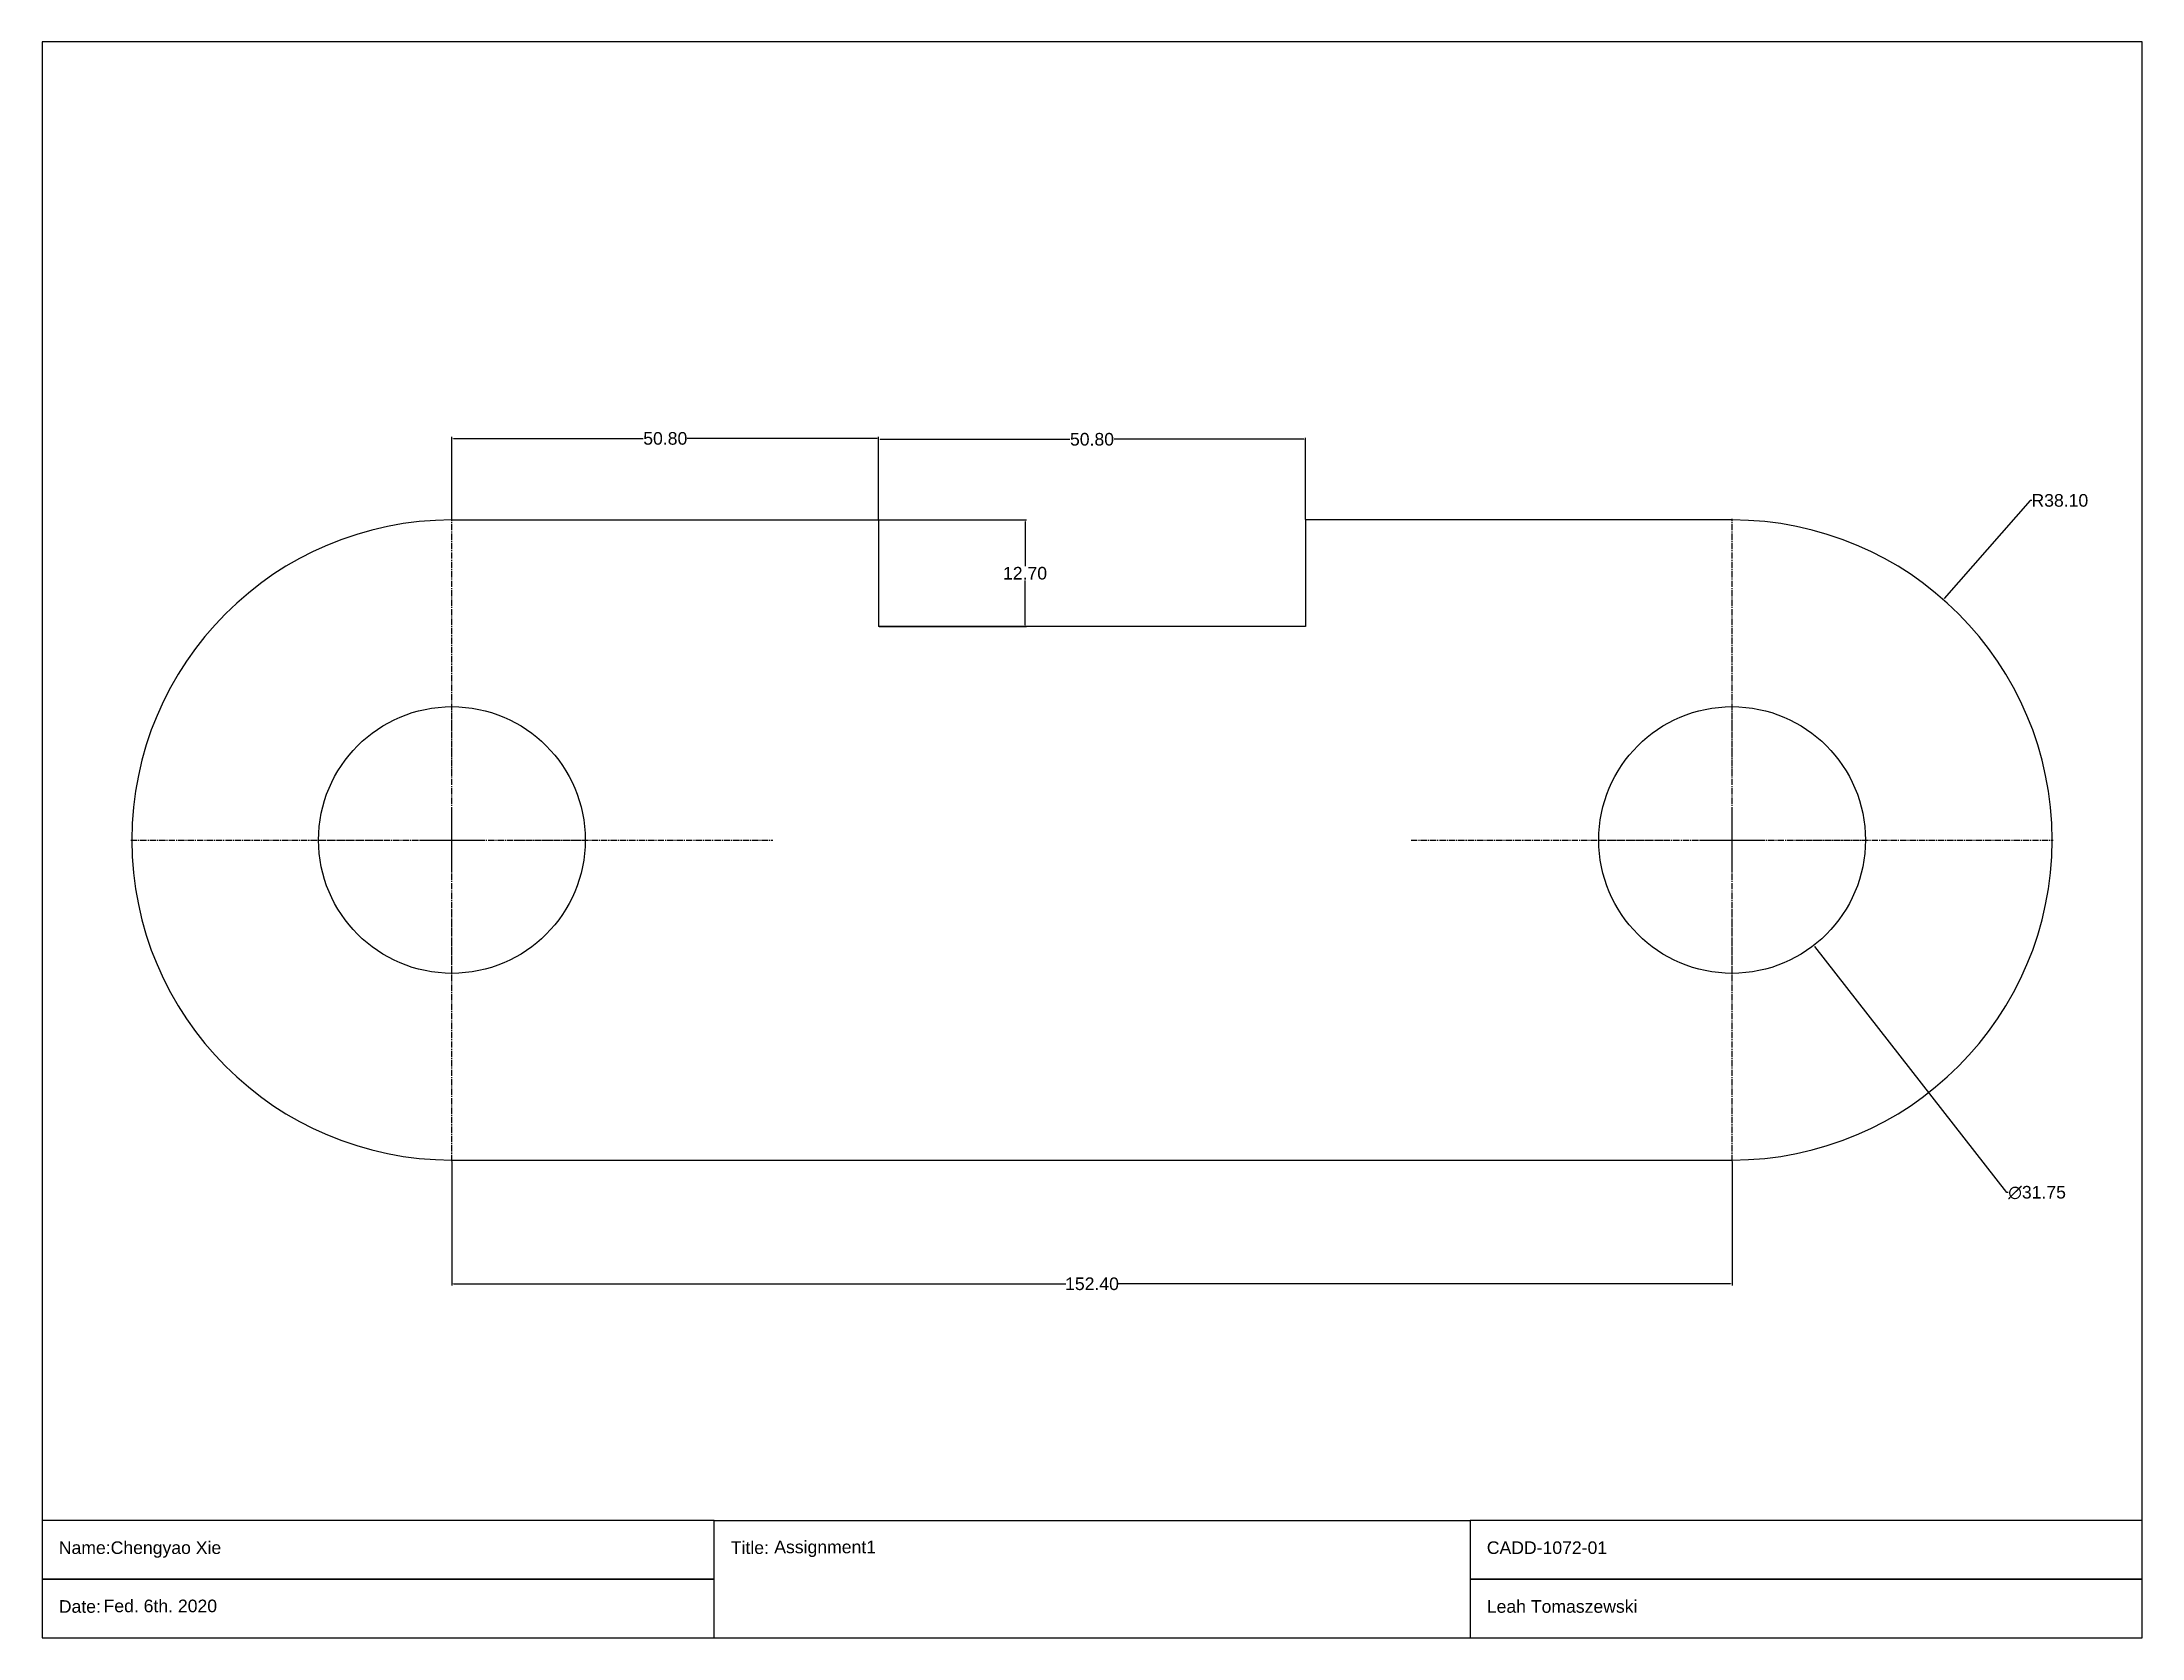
# Model space of a CAD drawing. Header units: millimetres. Extents: x 0 to 250, y 0 to 190.
import ezdxf

# ---------------------------------------------------------------- set-up
doc = ezdxf.new("R2010")
doc.units = ezdxf.units.MM
doc.header["$MEASUREMENT"] = 0
doc.linetypes.add('CENTER2', pattern=[1.125, 0.75, -0.125, 0.125, -0.125])
doc.styles.get("Standard").update_dxf_attribs({"font": 'arial.ttf'})
doc.dimstyles.get("Standard").update_dxf_attribs({"dimtxt": 1.5, "dimasz": 0.18, "dimexe": 0.18, "dimexo": 0.0625, "dimgap": 0.09, "dimtad": 0, "dimtih": 1, "dimtoh": 1, "dimzin": 0, "dimdsep": 46, "dimtxsty": 'Standard', "dimcen": 0.09, "dimadec": 0, "dimazin": 0, "dimtfac": 1, "dimtofl": 0, "dimtmove": 0, "dimatfit": 3, "dimfxl": 1, "dimtolj": 1, "dimtzin": 0, "dimarcsym": 0})

# ---------------------------------------------------------------- blocks, each defined once
blk = doc.blocks.new('*U2')
at = {"color": 0, "linetype": 'CENTER2', "transparency": 16777216}
for p, q in [((0, 7.62), (0, 38.22)), ((-38.22, 0), (-7.62, 0)), ((7.62, 0), (38.22, 0)), ((0, -38.22), (0, -7.62))]:
    blk.add_line(p, q, dxfattribs=at)
at = {"color": 0, "linetype": 'Continuous', "transparency": 16777216}
for p, q in [((0, -3.81), (0, 3.81)), ((-3.81, 0), (3.81, 0))]:
    blk.add_line(p, q, dxfattribs=at)
blk = doc.blocks.new('*U3')
at = {"color": 0, "linetype": 'CENTER2', "transparency": 16777216}
for p, q in [((0, 7.62), (0, 38.22)), ((-38.22, 0), (-7.62, 0)), ((7.62, 0), (38.22, 0)), ((0, -38.22), (0, -7.62))]:
    blk.add_line(p, q, dxfattribs=at)
at = {"color": 0, "linetype": 'Continuous', "transparency": 16777216}
for p, q in [((0, -3.81), (0, 3.81)), ((-3.81, 0), (3.81, 0))]:
    blk.add_line(p, q, dxfattribs=at)
blk = doc.blocks.new('*U4')
at = {"color": 0, "linetype": 'CENTER2', "transparency": 16777216}
for p, q in [((0, 3.175), (0, 15.995)), ((-15.995, 0), (-3.175, 0)), ((3.175, 0), (15.995, 0)), ((0, -15.995), (0, -3.175))]:
    blk.add_line(p, q, dxfattribs=at)
at = {"color": 0, "linetype": 'Continuous', "transparency": 16777216}
for p, q in [((-1.5875, 0), (1.5875, 0)), ((0, -1.5875), (0, 1.5875))]:
    blk.add_line(p, q, dxfattribs=at)
blk = doc.blocks.new('*U5')
at = {"color": 0, "linetype": 'CENTER2', "transparency": 16777216}
for p, q in [((0, 3.175), (0, 15.995)), ((-15.995, 0), (-3.175, 0)), ((3.175, 0), (15.995, 0)), ((0, -15.995), (0, -3.175))]:
    blk.add_line(p, q, dxfattribs=at)
at = {"color": 0, "linetype": 'Continuous', "transparency": 16777216}
for p, q in [((-1.5875, 0), (1.5875, 0)), ((0, -1.5875), (0, 1.5875))]:
    blk.add_line(p, q, dxfattribs=at)
blk = doc.blocks.new('*D6')
at = {"color": 0, "lineweight": -2, "transparency": 16777216}
for p, q in [((48.8, 133.28), (48.8, 142.98)), ((48.98, 142.8), (71.58, 142.8)), ((99.42, 142.8), (76.82, 142.8)), ((99.6, 133.16), (99.6, 142.98))]:
    blk.add_line(p, q, dxfattribs=at)
at = {"color": 0, "transparency": 16777216}
for points in [[(48.98, 142.83), (48.98, 142.77), (48.8, 142.8)], [(99.42, 142.83), (99.42, 142.77), (99.6, 142.8)]]:
    blk.add_solid(points, dxfattribs=at)
at = {"layer": 'Defpoints', "color": 0, "transparency": 16777216}
for p in [(99.6, 142.8), (48.8, 133.22), (99.6, 133.1)]:
    blk.add_point(p, dxfattribs=at)
at = {"color": 0, "transparency": 16777216, "insert": (74.2, 142.8), "char_height": 1.5, "attachment_point": 5}
blk.add_mtext('\\A1;50.80', dxfattribs=at)
blk = doc.blocks.new('*D7')
at = {"color": 0, "lineweight": -2, "transparency": 16777216}
for p, q in [((99.6, 133.16), (99.6, 142.88)), ((99.78, 142.7), (122.38, 142.7)), ((150.22, 142.7), (127.62, 142.7)), ((150.4, 133.16), (150.4, 142.88))]:
    blk.add_line(p, q, dxfattribs=at)
at = {"color": 0, "transparency": 16777216}
for points in [[(99.78, 142.73), (99.78, 142.67), (99.6, 142.7)], [(150.22, 142.73), (150.22, 142.67), (150.4, 142.7)]]:
    blk.add_solid(points, dxfattribs=at)
at = {"layer": 'Defpoints', "color": 0, "transparency": 16777216}
for p in [(150.4, 142.7), (99.6, 133.1), (150.4, 133.1)]:
    blk.add_point(p, dxfattribs=at)
at = {"color": 0, "transparency": 16777216, "insert": (125, 142.7), "char_height": 1.5, "attachment_point": 5}
blk.add_mtext('\\A1;50.80', dxfattribs=at)
blk = doc.blocks.new('*D8')
at = {"color": 0, "lineweight": -2, "transparency": 16777216}
for p, q in [((99.66, 133.1), (117.21, 133.1)), ((117.03, 132.92), (117.03, 127.61)), ((117.03, 120.58), (117.03, 125.89)), ((99.66, 120.4), (117.21, 120.4))]:
    blk.add_line(p, q, dxfattribs=at)
at = {"color": 0, "transparency": 16777216}
for points in [[(117, 132.92), (117.06, 132.92), (117.03, 133.1)], [(117, 120.58), (117.06, 120.58), (117.03, 120.4)]]:
    blk.add_solid(points, dxfattribs=at)
at = {"layer": 'Defpoints', "color": 0, "transparency": 16777216}
for p in [(99.6, 133.1), (99.6, 120.4), (117.03, 120.4)]:
    blk.add_point(p, dxfattribs=at)
at = {"color": 0, "transparency": 16777216, "insert": (117.03, 126.75), "char_height": 1.5, "attachment_point": 5}
blk.add_mtext('\\A1;12.70', dxfattribs=at)
blk = doc.blocks.new('*D9')
at = {"color": 0, "lineweight": -2, "transparency": 16777216}
for p, q in [((48.8, 56.72), (48.8, 41.98)), ((201.2, 56.72), (201.2, 41.98)), ((48.98, 42.16), (121.87, 42.16)), ((201.02, 42.16), (128.13, 42.16))]:
    blk.add_line(p, q, dxfattribs=at)
at = {"color": 0, "transparency": 16777216}
for points in [[(48.98, 42.19), (48.98, 42.13), (48.8, 42.16)], [(201.02, 42.19), (201.02, 42.13), (201.2, 42.16)]]:
    blk.add_solid(points, dxfattribs=at)
at = {"layer": 'Defpoints', "color": 0, "transparency": 16777216}
for p in [(48.8, 56.78), (201.2, 56.78), (201.2, 42.16)]:
    blk.add_point(p, dxfattribs=at)
at = {"color": 0, "transparency": 16777216, "insert": (125, 42.16), "char_height": 1.5, "attachment_point": 5}
blk.add_mtext('\\A1;152.40', dxfattribs=at)
blk = doc.blocks.new('*D10')
at = {"color": 0, "lineweight": -2, "transparency": 16777216}
for p, q in [((236.7, 135.42), (226.46, 123.76)), ((236.88, 135.42), (236.7, 135.42)), ((201.11, 95), (201.29, 95)), ((201.2, 94.91), (201.2, 95.09))]:
    blk.add_line(p, q, dxfattribs=at)
at = {"color": 0, "transparency": 16777216}
blk.add_solid([(226.44, 123.78), (226.48, 123.74), (226.34, 123.63)], dxfattribs=at)
at = {"layer": 'Defpoints', "color": 0, "transparency": 16777216}
for p in [(226.34, 123.63), (201.2, 95)]:
    blk.add_point(p, dxfattribs=at)
at = {"color": 0, "transparency": 16777216, "insert": (240.22, 135.42), "char_height": 1.5, "attachment_point": 5}
blk.add_mtext('\\A1;R38.10', dxfattribs=at)
blk = doc.blocks.new('*D11')
at = {"color": 0, "lineweight": -2, "transparency": 16777216}
for p, q in [((201.2, 94.91), (201.2, 95.09)), ((201.11, 95), (201.29, 95)), ((233.89, 53.02), (211.07, 82.33)), ((234.07, 53.02), (233.89, 53.02))]:
    blk.add_line(p, q, dxfattribs=at)
at = {"color": 0, "transparency": 16777216}
blk.add_solid([(211.09, 82.35), (211.04, 82.32), (210.95, 82.48)], dxfattribs=at)
at = {"layer": 'Defpoints', "color": 0, "transparency": 16777216}
for p in [(191.45, 107.52), (210.95, 82.48)]:
    blk.add_point(p, dxfattribs=at)
at = {"color": 0, "transparency": 16777216, "insert": (237.51, 53.02), "char_height": 1.5, "attachment_point": 5}
blk.add_mtext('\\A1;∅31.75', dxfattribs=at)
blk = doc.blocks.new('Border_CXie')
for p, q in [((244.45, 187.58), (-5.55, 187.58)), ((-5.55, 187.58), (-5.55, -2.42)), ((74.45, 11.58), (164.45, 11.58))]:
    blk.add_line(p, q)
blk.add_lwpolyline([(-5.55, -2.42), (244.45, -2.42), (244.45, 187.58)])
for points in [[(-5.55, 4.58), (74.45, 4.58), (74.45, 11.58), (-5.55, 11.58)], [(164.45, 4.58), (244.45, 4.58), (244.45, 11.58), (164.45, 11.58)], [(-5.55, -2.42), (74.45, -2.42), (74.45, 4.58), (-5.55, 4.58)], [(164.45, -2.42), (244.45, -2.42), (244.45, 4.58), (164.45, 4.58)]]:
    blk.add_lwpolyline(points, close=True)
for s, p in [('Name:Chengyao Xie', (-3.55, 7.58)), ('Title:', (76.45, 7.58)), ('CADD-1072-01', (166.45, 7.58)), ('Date: ', (-3.55, 0.58)), ('Leah Tomaszewski', (166.45, 0.58))]:
    blk.add_text(s, height=1.5).set_placement(p)

msp = doc.modelspace()

# ---------------------------------------------------------------- linework, layer by layer
for p, q in [((48.8, 133.1), (99.6, 133.1)), ((99.6, 133.1), (99.6, 120.4)), ((201.2, 133.1), (150.4, 133.1)), ((150.4, 133.1), (150.4, 120.4)), ((150.4, 120.4), (99.6, 120.4)), ((48.8, 56.9), (201.2, 56.9))]:
    msp.add_line(p, q)
for centre in [(48.8, 95), (201.2, 95)]:
    msp.add_circle(centre, 15.875)
for centre, start, end in [((48.8, 95), 90, 270), ((201.2, 95), 270, 90)]:
    msp.add_arc(centre, 38.1, start, end)

# ---------------------------------------------------------------- block references
msp.add_blockref('Border_CXie', (5.552, 2.424))
at = {"linetype": 'CENTER2'}
for name, p in [('*U3', (48.8, 95)), ('*U2', (201.2, 95)), ('*U4', (48.8, 95)), ('*U5', (201.2, 95))]:
    msp.add_blockref(name, p, dxfattribs=at)

# ---------------------------------------------------------------- texts
for s, p in [('Assignment1', (87.173, 10.089)), ('Fed. 6th. 2020', (7.33, 3.07))]:
    msp.add_text(s, height=1.5).set_placement(p)

# ---------------------------------------------------------------- dimensions: what is measured, and where the dimension line sits
for base, p1, p2, picture, middle in [((99.6, 142.804), (48.8, 133.22), (99.6, 133.1), '*D6', (74.2, 142.804)), ((150.4, 142.698), (99.6, 133.1), (150.4, 133.1), '*D7', (125, 142.698)), ((201.2, 42.164), (48.8, 56.78), (201.2, 56.78), '*D9', (125, 42.164))]:
    dim = msp.add_linear_dim(base=base, p1=p1, p2=p2, dimstyle='Standard')
    dim.commit()
    dim.dimension.update_dxf_attribs({"geometry": picture, "text_midpoint": middle})
dim = msp.add_radius_dim(center=(201.2, 95), mpoint=(226.34, 123.628), dimstyle='Standard')
dim.commit()
dim.dimension.update_dxf_attribs({"geometry": '*D10', "text_midpoint": (240.216, 135.425), "dimtype": 164})
dim = msp.add_linear_dim(base=(117.027, 120.4), p1=(99.6, 133.1), p2=(99.6, 120.4), angle=90, dimstyle='Standard')
dim.commit()
dim.dimension.update_dxf_attribs({"geometry": '*D8', "text_midpoint": (117.027, 126.75)})
dim = msp.add_diameter_dim_2p(p1=(191.445, 107.525), p2=(210.955, 82.475), dimstyle='Standard')
dim.commit()
dim.dimension.update_dxf_attribs({"geometry": '*D11', "text_midpoint": (237.515, 53.024), "dimtype": 163})

doc.saveas('drawing.dxf')
